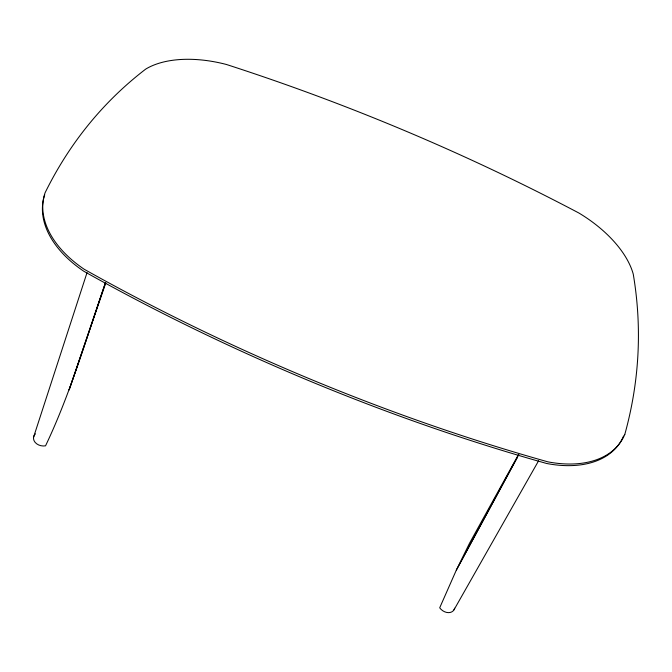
<?xml version="1.0" encoding="UTF-8"?>
<svg xmlns="http://www.w3.org/2000/svg" width="672" height="672" viewBox="0 0 672 672"><rect width="100%" height="100%" fill="white"/><g stroke="black" fill="none" stroke-linecap="round" stroke-linejoin="round"><path stroke-width="1.01" d="M33.6 437.069L87.049 272.588M105.395 283.013C86.495 337.655 70.493 393.515 45.536 445.838A9.492 7.283 7.3 0 1 35.137 442.386A9.492 7.283 7.3 0 1 35.423 433.852M105.353 283.03L69.115 389.962L105.823 282.752M518.893 454.356L456.338 570.091L439.698 607.816A9.408 7.148 40.1 0 0 448.35 612.637A9.408 7.148 40.1 0 0 454.658 608.185M517.154 457.783L456.338 570.091L469.468 543.346L518.339 454.852M453.978 609.857L538.608 460.765M44.722 194.804A109.511 68.779 15.5 0 0 83.756 271.219A874.742 349.465 23.4 0 0 311.228 381.654A874.759 349.474 23.4 0 0 546.689 463.487A108.62 67.544 32.1 0 0 623.557 436.002M624.8 434.414A1211.482 663.079 1 0 0 633.251 274.126A93.92 51.265 29.1 0 0 578.92 213.032C466.024 153.476 347.97 103.748 226.514 64.512A94.727 52.004 18.2 0 0 145.732 69.09A1156.168 626.598 45.2 0 0 45.066 192.805A109.687 68.746 15.6 0 0 84.176 269.237A875.734 348.986 23.4 0 0 312.043 379.84A875.75 348.995 23.4 0 0 547.882 461.84A108.797 67.511 32.1 0 0 624.8 434.414"/></g></svg>
